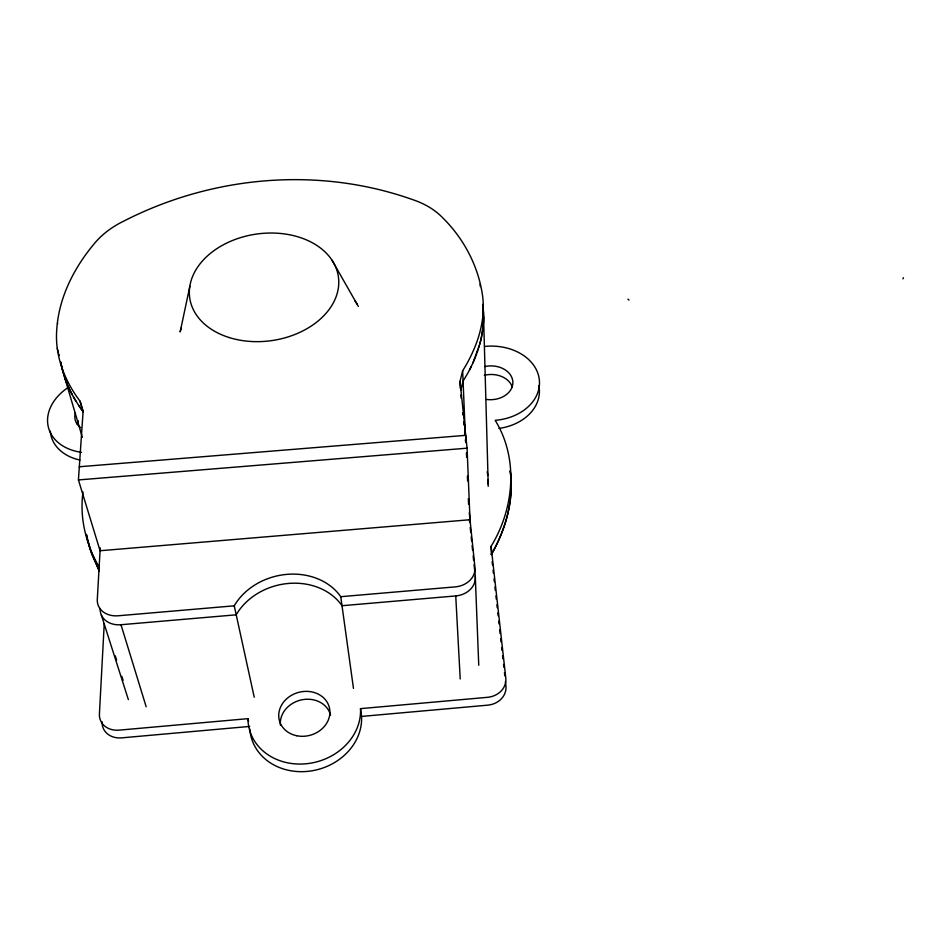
<?xml version="1.0" encoding="UTF-8"?>
<svg xmlns="http://www.w3.org/2000/svg" width="951" height="951" viewBox="0 0 951 951"><rect width="100%" height="100%" fill="white"/><g stroke="black" fill="none" stroke-linecap="round" stroke-linejoin="round"><path stroke-width="1.43" d="M488.196 486.33L488.077 479.791M104.241 623.642L99.415 713.999A21.077 17.308 -22.9 0 0 119.148 730.142L247.961 718.659A56.81 48.858 -15.2 0 0 305.687 763.808A56.81 48.858 -15.2 0 0 360.512 708.638L487.506 697.321A20.185 17.498 -2.5 0 0 505.789 677.992L491.096 546.314C514.111 508.726 518.877 458.727 495.198 420.33A48.798 37.208 -1.4 0 0 539.241 379.057A48.798 37.208 -1.4 0 0 485.343 346.378M100.235 547.871L97.299 599.439A22.242 17.617 -18.7 0 0 118.233 615.773L234.243 605.823A60.888 50.534 -13.1 0 1 286.905 574.368A60.888 50.534 -13.1 0 1 340.755 596.693L455.256 586.874A21.445 17.736 -3.7 0 0 474.929 567.26L469.283 512.72M482.953 315.316A196.239 142.721 -7.7 0 1 472.481 352.559A213.773 155.001 -8.1 0 1 462.638 370.807L460.011 381.387L467.072 448.183L470.008 519.733L100.069 550.736L78.422 479.934L83.106 411.414L80.039 401.179A213.832 155.001 -8.2 0 1 69.233 384.382A205.38 148.903 -8.5 0 1 61.53 366.622A187.787 136.088 -9 0 1 57.274 348.411A166.449 120.42 -9.7 0 1 56.703 330.211C58.629 297.806 73.988 267.683 94.708 243.183A81.929 57.333 -10.5 0 1 123.963 221.012C212.453 175.685 318.407 166.187 412.508 199.579A80.443 57.31 -4.6 0 1 442.227 217.315C464.052 238.665 478.9 267.005 482.775 297.306A164.999 120.444 -6.8 0 1 482.882 315.316L483.167 325.729L481.646 336.167A193.742 141.651 -7.7 0 1 479.72 344.286L472.92 362.937A212.406 154.787 -8.2 0 1 467.749 373.244L463.066 381.137L460.795 390.362M483.06 326.894L482.787 329.201A185.671 135.91 -7.5 0 1 482.276 332.684L481.872 335.014M83.022 491.988C79.337 518.105 86.161 544.994 99.427 567.557M180.214 331.756L189.831 286.299M479.387 345.463L478.686 347.804M476.285 354.818L476.724 353.653M472.92 362.937L473.943 360.631A203.811 148.772 -8 0 0 475.845 355.983M902.939 278.845L903.45 277.728M491.096 546.314L491.322 554.564C505.73 529.422 514.289 499.834 510.176 470.757M491.322 554.564C505.599 529.564 514.122 500.25 510.212 471.351M249.721 726.421L121.728 737.857A20.946 17.261 -23.1 0 1 102.102 721.761M249.816 728.989A56.466 48.703 -15.4 0 0 308.576 771.273A56.466 48.703 -15.4 0 0 361.57 716.424L487.768 705.155A20.066 17.451 -2.6 0 0 505.932 685.897L505.433 681.463M100.164 608.438A22.099 17.57 -18.9 0 0 120.991 624.724L236.205 614.81A60.472 50.379 -13.3 0 1 288.498 583.45A60.472 50.379 -13.3 0 1 342.015 605.716L455.743 595.932A21.302 17.689 -3.8 0 0 475.286 576.365L474.074 564.656M78.422 479.934L467.072 448.183M627.945 299.113L629.015 300.124M60.84 362.2A181.867 132.415 -9.2 0 0 62.005 367.906A189.665 138.157 -9 0 0 63.503 373.565L64.941 378.058A204.156 148.76 -8.6 0 0 67.996 385.892L70.552 391.396A210.528 153.384 -8.4 0 0 72.24 394.665L74.023 397.875A212.465 154.787 -8.3 0 0 77.923 404.211L80.027 407.325A212.465 154.787 -8.3 0 0 82.238 410.404L83.189 412.056M78.612 405.257L79.313 406.291M332.065 260.301L358.349 306.412M73.417 396.805L74.023 397.875A211.288 153.931 -8.3 0 0 75.914 401.06M67.996 385.892L70.017 390.302A204.156 148.76 -8.6 0 0 72.24 394.665M66.618 382.552L64.941 378.058M115.285 655.857L116.604 660.018M121.811 676.339L123.095 680.345M101.329 614.964L128.373 699.639M120.991 624.724L146.169 706.759M79.515 467.393L79.325 466.763L465.717 435.344L466.014 442.667M57.274 348.411L57.464 349.065M57.654 349.718L58.415 352.31M58.986 354.248L59.366 355.531M82.345 437.305L63.836 374.694A186.586 135.898 -9.1 0 1 60.84 362.2M57.512 323.09L57.702 323.744M80.039 401.179L83.296 412.056M87.385 539.372L91.807 554.29L99.332 571.099L90.119 549.369L86.351 534.331M247.961 718.659L248.544 721.25M234.243 605.823L254.226 697.202M86.6 535.044L87.123 537.933M482.632 304.451L483.286 309.967A165.557 121.431 -6.9 0 1 483.156 325.729A163.941 120.278 -6.8 0 0 483.179 308.849M487.245 471.637L487.732 475.464M340.755 596.693L353.475 688.417M360.512 708.638L361.57 716.424M482.906 306.424L483.072 307.744M492.119 561.672L492.475 564.894M493.058 570.208L493.379 573.084M494.021 578.85L494.342 581.739M494.936 587.029L495.316 590.44M495.923 595.885L496.291 599.213M496.897 604.729L497.23 607.689M497.825 612.991L498.122 615.713M498.728 621.181L499.037 623.927M499.691 629.824L500.107 633.568M500.678 638.668L501.034 641.925M501.652 647.5L501.985 650.472M502.592 655.94L502.913 658.77M503.543 664.428L503.852 667.257M504.446 672.607L504.815 675.852M460.807 394.986L461.164 398.279M462.673 412.698L462.911 414.933M463.624 421.662L463.981 425.038M464.694 431.837L464.932 434.108M465.538 439.814L465.776 442.108M469.39 519.305L469.711 522.479M470.222 527.389L470.745 532.465M471.197 536.863L471.66 541.25M472.112 545.636L472.564 550.035M473.17 555.883L473.622 560.27M455.743 595.932L460.213 678.966M460.011 381.387L460.32 388.483M466.442 452.831L466.632 457.36M467.405 476.118L467.607 480.968M468.344 498.669L468.581 504.185M462.638 370.807L465.289 434.108M465.514 439.469L465.621 442.144M475.286 576.365L478.745 665.26M480.196 283.921L480.279 286.548M483.572 316.695L488.208 484.154M538.86 385.69A48.537 37.16 -1.4 0 1 498.93 428.437M79.92 460.046A50.26 37.148 -14.8 0 1 50.296 431.112M280.39 725.28A25.665 22.135 -15.4 0 1 301.847 699.805A25.665 22.135 -15.4 0 1 330.556 715.14M484.321 375.312A22.063 16.88 -1.4 0 1 512.316 387.105M77.34 424.336A22.836 16.88 -14.8 0 1 78.113 420.627M81.489 452.343A50.534 37.208 -14.7 0 1 48.156 426.298A50.534 37.208 -14.7 0 1 67.699 387.794M484.737 366.575A22.182 16.916 -1.4 0 1 512.851 381.874A22.182 16.916 -1.4 0 1 486.52 399.456M80.609 427.617A22.967 16.904 -14.7 0 1 75.438 412.686M471.304 366.385A211.181 153.943 -8.2 0 1 469.58 369.82M478.317 348.969A203.811 148.772 -8 0 1 477.14 352.476M481.646 336.167A185.671 135.91 -7.5 0 1 479.72 344.286M82.238 410.404A212.976 155.156 -8.3 0 1 80.027 407.325M180.167 331.697A93.662 68.769 -8.4 0 1 181.189 328.024M354.937 300.873A93.662 68.769 -8.4 0 1 357.053 304.023M296.593 735.717A25.82 22.206 -15.2 0 0 329.308 707.342A25.82 22.206 -15.2 0 0 287.047 698.462A25.82 22.206 -15.2 0 0 296.593 735.717M229.143 337.534A75.07 53.803 -8.1 0 0 338.722 280.224A75.07 53.803 -8.1 0 0 224.317 244.276A75.07 53.803 -8.1 0 0 229.143 337.534"/></g></svg>
